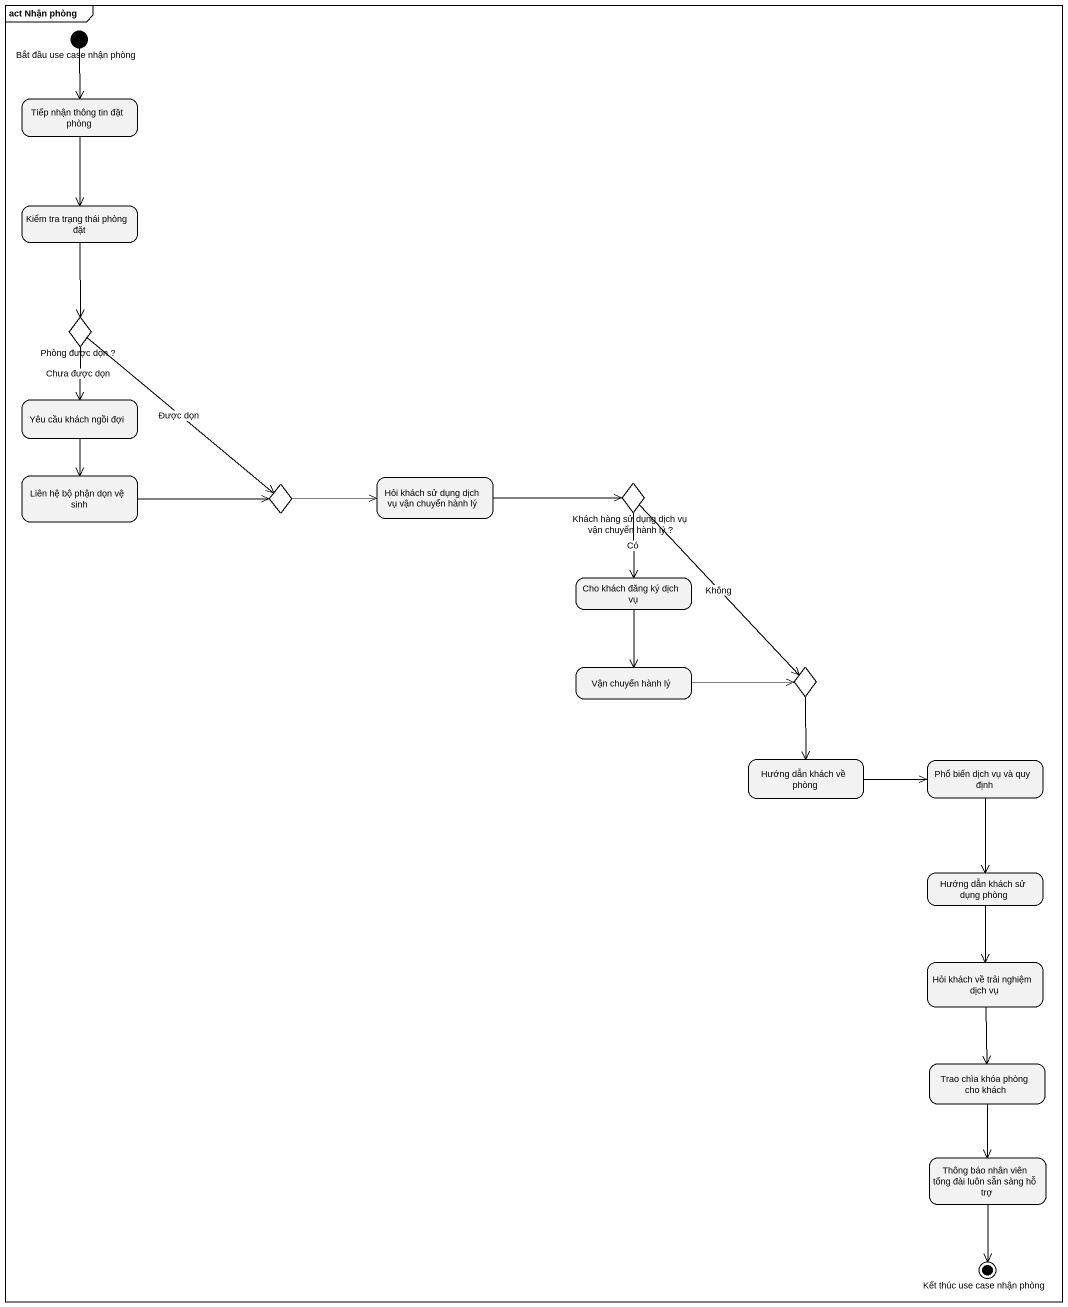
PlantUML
@startuml
mainframe act Nhận phòng
hide empty description
state "Bắt đầu use case nhận phòng" as Bắt_đầu_use_case_nhận_phòng <<start>>
state "Tiếp nhận thông tin đặt phòng" as Tiếp_nhận_thông_tin_đặt
state "Kiểm tra trạng thái phòng đặt" as Kiểm_tra_trạng_thái_phòng
state "Phòng được dọn ?" as Phòng_được_dọn <<choice>>
state "Yêu cầu khách ngồi đợi" as Yêu_cầu_khách_ngồi_đợi
state "Liên hệ bộ phận dọn vệ sinh" as Liên_hệ_bộ_phận_dọn_vệ_sinh
state choice1 <<choice>>
state "Hỏi khách sử dụng dịch vụ vận chuyển hành lý" as Hỏi_khách_sử_dụng_dịch_vụ
state "Khách hàng sử dụng dịch vụ vận chuyển hành lý ?" as Khách_hàng_sử_dụng_dịch_vụ <<choice>>
state "Cho khách đăng ký dịch vụ" as Cho_khách_đăng_ký_dịch_vụ
state "Vận chuyển hành lý" as Vận_chuyển_hành_lý
state choice2 <<choice>>
state "Hướng dẫn khách về phòng" as Hướng_dẫn_khách_về_phòng
state "Phổ biến dịch vụ và quy định" as Phổ_biến_dịch_vụ_và_quy_định
state "Hướng dẫn khách sử dụng phòng" as Hướng_dẫn_khách_sử_dụng
state "Hỏi khách về trải nghiệm dịch vụ" as Hỏi_khách_về_trải_nghiệm
state "Trao chìa khóa phòng cho khách" as Trao_chìa_khóa_phòng_cho
state "Thông báo nhân viên tổng đài luôn sẵn sàng hỗ trợ" as Thông_báo_nhân_viên_tổng
state "Kết thúc use case nhận phòng" as Kết_thúc_use_case_nhận_phòng <<end>>
Bắt_đầu_use_case_nhận_phòng --> Tiếp_nhận_thông_tin_đặt
Tiếp_nhận_thông_tin_đặt --> Kiểm_tra_trạng_thái_phòng
Kiểm_tra_trạng_thái_phòng --> Phòng_được_dọn
Phòng_được_dọn --> Yêu_cầu_khách_ngồi_đợi : Chưa được dọn
Phòng_được_dọn --> choice1 : Được dọn
Yêu_cầu_khách_ngồi_đợi --> Liên_hệ_bộ_phận_dọn_vệ_sinh
Liên_hệ_bộ_phận_dọn_vệ_sinh -right-> choice1
choice1 -right-> Hỏi_khách_sử_dụng_dịch_vụ
Hỏi_khách_sử_dụng_dịch_vụ -right-> Khách_hàng_sử_dụng_dịch_vụ
Khách_hàng_sử_dụng_dịch_vụ --> Cho_khách_đăng_ký_dịch_vụ : Có
Khách_hàng_sử_dụng_dịch_vụ --> choice2 : Không
Cho_khách_đăng_ký_dịch_vụ --> Vận_chuyển_hành_lý
Vận_chuyển_hành_lý -right-> choice2
choice2 --> Hướng_dẫn_khách_về_phòng
Hướng_dẫn_khách_về_phòng -right-> Phổ_biến_dịch_vụ_và_quy_định
Phổ_biến_dịch_vụ_và_quy_định --> Hướng_dẫn_khách_sử_dụng
Hướng_dẫn_khách_sử_dụng --> Hỏi_khách_về_trải_nghiệm
Hỏi_khách_về_trải_nghiệm --> Trao_chìa_khóa_phòng_cho
Trao_chìa_khóa_phòng_cho --> Thông_báo_nhân_viên_tổng
Thông_báo_nhân_viên_tổng --> Kết_thúc_use_case_nhận_phòng
@enduml
